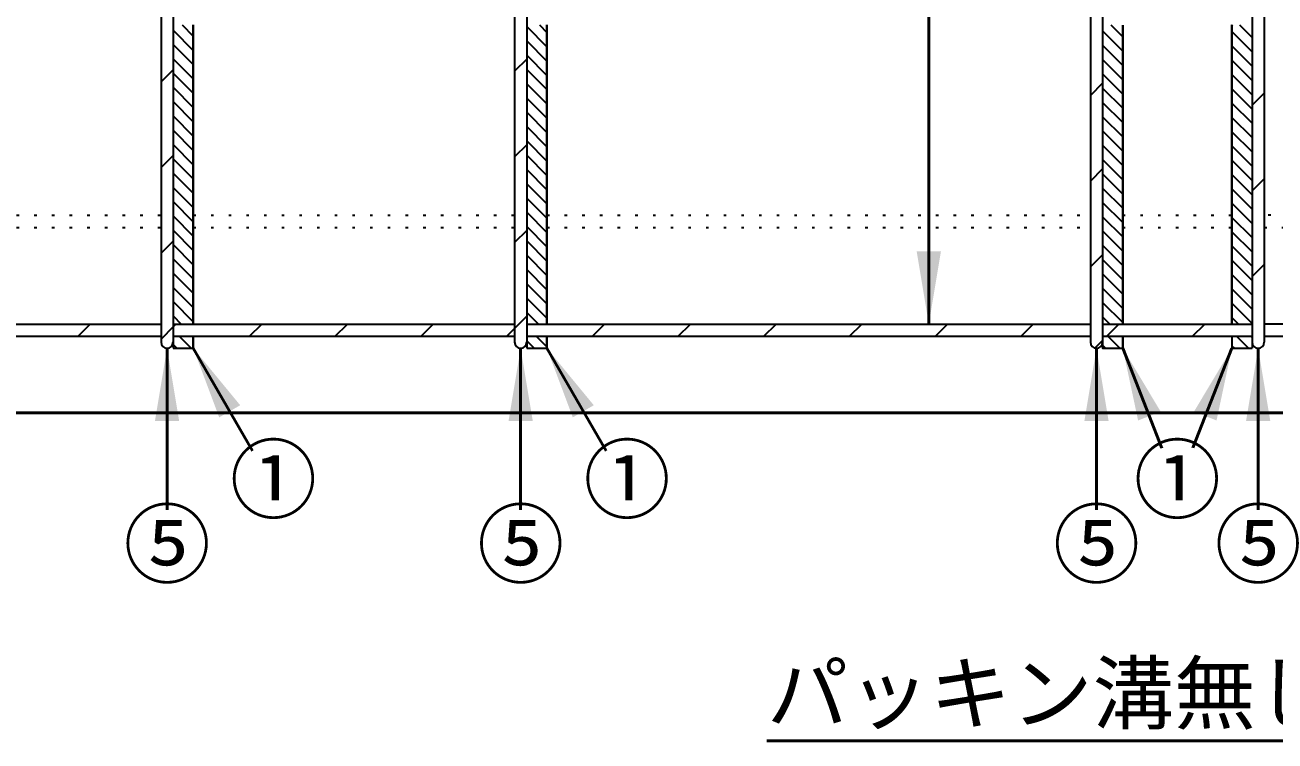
# Model space of a CAD drawing. Units: millimetres, scale not verified. Extents: x -2102 to 2102, y -1485 to 1485.
# Drawn here: x 1173 to 1792, y 414 to 768 of the extents above; entities that cross this region are included whole.
import ezdxf
from ezdxf.enums import TextEntityAlignment as Align

# ---------------------------------------------------------------- set-up
doc = ezdxf.new("R2010")
doc.units = ezdxf.units.MM
doc.header["$LTSCALE"] = 5
doc.linetypes.add('DOTTED', pattern=[1.75, 0.25, -1.5])
doc.layers.add('0-0_V-nasSTD', color=7, linetype='Continuous', lineweight=35)
doc.layers.add('0-1_0', color=7, linetype='Continuous', lineweight=50)
doc.styles.add('ＭＳ ゴシック', font='')
doc.styles.get('ＭＳ ゴシック').set_extended_font_data('MS Gothic')

msp = doc.modelspace()

# ---------------------------------------------------------------- linework, layer by layer
at = {"layer": '0-0_V-nasSTD', "lineweight": 50}
for p, q in [((1620.237, 1154.895), (1620.237, 619.895)), ((1243.237, 527.945), (1243.237, 607.895)), ((1285.527, 557.164), (1256.237, 607.895)), ((1418.237, 527.945), (1418.237, 607.895)), ((1460.527, 557.164), (1431.237, 607.895)), ((1703.237, 527.887), (1703.237, 607.887)), ((1735.642, 558.524), (1716.237, 607.887)), ((1750.877, 558.64), (1770.237, 607.887)), ((1783.237, 527.887), (1783.237, 607.887))]:
    msp.add_line(p, q, dxfattribs=at)
at = {"layer": '0-0_V-nasSTD'}
for p, q in [((1250.748, 767.895), (1256.237, 762.406)), ((1427.524, 767.895), (1431.237, 764.183)), ((1710.367, 767.895), (1716.237, 762.026)), ((1770.237, 767.895), (1770.237, 673.016)), ((1774.007, 767.895), (1780.237, 761.665)), ((1246.237, 765.335), (1256.237, 755.335)), ((1421.237, 767.112), (1431.237, 757.112)), ((1706.237, 764.955), (1716.237, 754.955)), ((1770.237, 764.594), (1780.237, 754.594)), ((1246.237, 758.264), (1256.237, 748.264)), ((1421.237, 760.041), (1431.237, 750.041)), ((1706.237, 757.884), (1716.237, 747.884)), ((1770.237, 757.523), (1780.237, 747.523)), ((1246.237, 751.193), (1256.237, 741.193)), ((1421.237, 752.97), (1431.237, 742.97)), ((1706.237, 750.812), (1716.237, 740.812)), ((1770.237, 750.452), (1780.237, 740.452)), ((1246.237, 744.122), (1256.237, 734.122)), ((1421.237, 745.899), (1431.237, 735.899)), ((1706.237, 743.741), (1716.237, 733.741)), ((1770.237, 743.381), (1780.237, 733.381)), ((1246.237, 737.051), (1256.237, 727.051)), ((1421.237, 738.828), (1431.237, 728.828)), ((1706.237, 736.67), (1716.237, 726.67)), ((1770.237, 736.31), (1780.237, 726.31)), ((1421.237, 731.757), (1431.237, 721.757)), ((1246.237, 729.98), (1256.237, 719.98)), ((1421.237, 724.685), (1431.237, 714.685)), ((1706.237, 729.599), (1716.237, 719.599)), ((1770.237, 729.239), (1780.237, 719.239)), ((1246.237, 722.909), (1256.237, 712.909)), ((1706.237, 722.528), (1716.237, 712.528)), ((1770.237, 722.168), (1780.237, 712.168)), ((1246.237, 715.838), (1256.237, 705.838)), ((1421.237, 717.614), (1431.237, 707.614)), ((1706.237, 715.457), (1716.237, 705.457)), ((1770.237, 715.097), (1780.237, 705.097)), ((1246.237, 708.767), (1256.237, 698.767)), ((1421.237, 710.543), (1431.237, 700.543)), ((1706.237, 708.386), (1716.237, 698.386)), ((1770.237, 708.026), (1780.237, 698.026)), ((1246.237, 701.696), (1256.237, 691.696)), ((1421.237, 703.472), (1431.237, 693.472)), ((1706.237, 701.315), (1716.237, 691.315)), ((1770.237, 700.955), (1780.237, 690.955)), ((1246.237, 694.625), (1256.237, 684.625)), ((1421.237, 696.401), (1431.237, 686.401)), ((1706.237, 694.244), (1716.237, 684.244)), ((1770.237, 693.884), (1780.237, 683.884)), ((1246.237, 687.553), (1256.237, 677.553)), ((1421.237, 689.33), (1431.237, 679.33)), ((1706.237, 687.173), (1716.237, 677.173)), ((1770.237, 686.812), (1780.237, 676.812)), ((1421.237, 682.259), (1431.237, 672.259)), ((1246.237, 680.482), (1256.237, 670.482)), ((1421.237, 675.188), (1431.237, 665.188)), ((1706.237, 680.102), (1716.237, 670.102)), ((1770.237, 679.741), (1780.237, 669.741)), ((1246.237, 673.411), (1256.237, 663.411)), ((1706.237, 673.031), (1716.237, 663.031)), ((1770.237, 672.67), (1780.237, 662.67)), ((1246.237, 666.34), (1256.237, 656.34)), ((1421.237, 668.117), (1431.237, 658.117)), ((1706.237, 665.96), (1716.237, 655.96)), ((1770.237, 665.599), (1780.237, 655.599)), ((1246.237, 659.269), (1256.237, 649.269)), ((1421.237, 661.046), (1431.237, 651.046)), ((1706.237, 658.889), (1716.237, 648.889)), ((1770.237, 658.528), (1780.237, 648.528)), ((1246.237, 652.198), (1256.237, 642.198)), ((1421.237, 653.975), (1431.237, 643.975)), ((1706.237, 651.818), (1716.237, 641.818)), ((1770.237, 651.457), (1780.237, 641.457)), ((1246.237, 645.127), (1256.237, 635.127)), ((1421.237, 646.904), (1431.237, 636.904)), ((1706.237, 644.746), (1716.237, 634.746)), ((1770.237, 644.386), (1780.237, 634.386)), ((1246.237, 638.056), (1256.237, 628.056)), ((1421.237, 639.833), (1431.237, 629.833)), ((1706.237, 637.675), (1716.237, 627.675)), ((1770.237, 637.315), (1780.237, 627.315)), ((1421.237, 632.762), (1431.237, 622.762)), ((1246.237, 630.985), (1256.237, 620.985)), ((1421.237, 625.691), (1427.032, 619.895)), ((1706.237, 630.604), (1716.237, 620.604)), ((1770.237, 630.244), (1780.237, 620.244)), ((1246.237, 623.914), (1250.255, 619.895)), ((1706.237, 623.533), (1709.875, 619.895)), ((1770.237, 623.173), (1773.514, 619.895)), ((1249.184, 613.895), (1255.184, 607.895)), ((1256.237, 607.895), (1256.237, 613.895)), ((1425.961, 613.895), (1431.237, 608.619)), ((1431.237, 607.895), (1431.237, 613.895)), ((1708.804, 613.895), (1714.813, 607.887)), ((1715.875, 613.895), (1716.237, 613.533)), ((1770.237, 613.895), (1770.237, 607.895)), ((1772.443, 613.895), (1778.443, 607.895)), ((1779.514, 613.895), (1780.237, 613.173)), ((1246.237, 610.895), (1246.237, 607.895)), ((1246.237, 609.772), (1248.113, 607.895)), ((1246.237, 607.895), (1256.237, 607.895)), ((1421.237, 611.548), (1424.89, 607.895)), ((1421.237, 610.895), (1421.237, 607.895)), ((1421.237, 607.895), (1431.237, 607.895)), ((1706.237, 609.391), (1707.741, 607.887)), ((1770.237, 609.031), (1771.372, 607.895)), ((1770.237, 607.895), (1780.237, 607.895))]:
    msp.add_line(p, q, dxfattribs=at)
for points in [[(1256.237, 619.895), (1256.237, 667.016), (1256.237, 670.903), (1256.237, 673.016), (1256.237, 767.895)], [(1431.237, 619.895), (1431.237, 667.016), (1431.237, 673.016), (1431.237, 767.895)], [(1716.237, 619.887), (1716.237, 667.016), (1716.237, 673.016), (1716.237, 767.887)], [(1770.237, 673.016), (1770.237, 667.016), (1770.237, 619.895)], [(1706.237, 610.887), (1706.237, 607.887), (1716.237, 607.887), (1716.237, 613.887)]]:
    msp.add_lwpolyline(points, dxfattribs=at)
for points in [[(1614.237, 655.895), (1620.237, 619.895), (1626.237, 655.895)], [(1237.237, 571.895), (1243.237, 607.895), (1249.237, 571.895)], [(1256.237, 607.895), (1269.041, 573.719), (1279.433, 579.719)], [(1412.237, 571.895), (1418.237, 607.895), (1424.237, 571.895)], [(1431.237, 607.895), (1444.041, 573.719), (1454.433, 579.719)], [(1697.237, 571.887), (1703.237, 607.887), (1709.237, 571.887)], [(1716.237, 607.887), (1723.824, 572.187), (1729.408, 574.382)], [(1716.237, 607.887), (1729.408, 574.382), (1734.992, 576.578)], [(1751.482, 576.578), (1757.066, 574.382), (1770.237, 607.887)], [(1757.066, 574.382), (1762.65, 572.187), (1770.237, 607.887)], [(1777.237, 571.887), (1783.237, 607.887), (1789.237, 571.887)]]:
    msp.add_solid(points, dxfattribs=at)
at = {"layer": '0-1_0', "lineweight": 35}
for p, q in [((1240.237, 1080.895), (1240.237, 610.895)), ((1246.237, 1080.895), (1246.237, 610.895)), ((1415.237, 1080.895), (1415.237, 610.895)), ((1421.237, 1080.895), (1421.237, 610.895)), ((1700.237, 1080.887), (1700.237, 610.887)), ((1706.237, 1080.887), (1706.237, 610.887)), ((1780.237, 1080.887), (1780.237, 610.887)), ((1786.237, 1080.887), (1786.237, 610.887)), ((1256.237, 767.895), (1256.237, 619.895)), ((1431.237, 767.895), (1431.237, 619.895)), ((1716.237, 767.887), (1716.237, 619.887)), ((1770.237, 619.895), (1770.237, 767.895)), ((1770.422, 767.895), (1770.237, 767.71)), ((1421.237, 751.05), (1415.237, 745.05)), ((1246.237, 745.756), (1240.237, 739.756)), ((1706.237, 739.065), (1700.237, 733.065)), ((1786.237, 734.213), (1780.237, 728.213)), ((1421.237, 708.624), (1415.237, 702.624)), ((1246.237, 703.33), (1240.237, 697.33)), ((1706.237, 696.639), (1700.237, 690.639)), ((1786.237, 691.786), (1780.237, 685.786)), ((1421.237, 666.198), (1415.237, 660.198)), ((1246.237, 660.903), (1240.237, 654.903)), ((1706.237, 654.213), (1700.237, 648.213)), ((1786.237, 649.36), (1780.237, 643.36)), ((1151.237, 619.895), (1240.237, 619.895)), ((1199.229, 613.895), (1205.229, 619.895)), ((1246.237, 619.895), (1415.237, 619.895)), ((1247.656, 619.895), (1246.237, 618.477)), ((1284.082, 613.895), (1290.082, 619.895)), ((1326.508, 613.895), (1332.508, 619.895)), ((1368.935, 613.895), (1374.935, 619.895)), ((1421.237, 623.771), (1415.237, 617.771)), ((1421.237, 619.895), (1700.237, 619.895)), ((1453.788, 613.895), (1459.788, 619.895)), ((1496.214, 613.895), (1502.214, 619.895)), ((1538.641, 613.895), (1544.641, 619.895)), ((1581.067, 613.895), (1587.067, 619.895)), ((1623.493, 613.895), (1629.493, 619.895)), ((1665.92, 613.895), (1671.92, 619.895)), ((1706.237, 619.895), (1780.237, 619.895)), ((1714.346, 619.895), (1708.346, 613.895)), ((1750.773, 613.895), (1756.773, 619.895)), ((1151.237, 613.895), (1240.237, 613.895)), ((1246.237, 618.477), (1240.237, 612.477)), ((1246.237, 613.895), (1415.237, 613.895)), ((1256.237, 613.895), (1256.237, 607.895)), ((1411.361, 613.895), (1415.237, 617.771)), ((1421.237, 613.895), (1700.237, 613.895)), ((1431.237, 613.895), (1431.237, 607.895)), ((1460.859, 613.895), (1460.859, 613.895)), ((1475.001, 613.895), (1475.001, 613.895)), ((1489.143, 613.895), (1489.143, 613.895)), ((1524.498, 613.895), (1524.498, 613.895)), ((1538.641, 613.895), (1538.641, 613.895)), ((1706.237, 613.895), (1780.237, 613.895)), ((1716.237, 613.887), (1716.237, 607.887)), ((1770.237, 613.895), (1770.237, 607.895)), ((1246.237, 607.895), (1256.237, 607.895)), ((1246.237, 607.895), (1256.237, 607.895)), ((1421.237, 607.895), (1431.237, 607.895)), ((1421.237, 607.895), (1431.237, 607.895)), ((1706.237, 611.786), (1702.444, 607.993)), ((1706.237, 607.887), (1716.237, 607.887)), ((1706.237, 607.887), (1716.237, 607.887)), ((1770.237, 607.895), (1780.237, 607.895)), ((1770.237, 607.895), (1780.237, 607.895)), ((1780.128, 607.895), (1780.237, 608.005)), ((1780.237, 610.887), (1780.237, 607.895))]:
    msp.add_line(p, q, dxfattribs=at)
at = {"layer": '0-1_0', "linetype": 'DOTTED', "lineweight": 35}
for p, q in [((1151.237, 673.719), (1240.237, 673.719)), ((1256.237, 673.719), (1415.237, 673.719)), ((1431.237, 673.719), (1700.237, 673.719)), ((1716.237, 673.719), (1770.237, 673.719)), ((1151.237, 667.719), (1240.237, 667.719)), ((1256.237, 667.719), (1415.237, 667.719)), ((1431.237, 667.719), (1700.237, 667.719)), ((1716.237, 667.719), (1770.237, 667.719))]:
    msp.add_line(p, q, dxfattribs=at)
at = {"layer": '0-1_0'}
for p, q in [((1084.737, 575.895), (1823.237, 575.895)), ((1540.029, 413.568), (1823.237, 413.568))]:
    msp.add_line(p, q, dxfattribs=at)
at = {"layer": '0-1_0', "linetype": 'DOTTED', "lineweight": 35}
msp.add_lwpolyline([(1786.237, 667.719), (1798.237, 667.719), (1798.237, 673.719), (1786.237, 673.719)], dxfattribs=at)
at = {"layer": '0-1_0', "lineweight": 35}
msp.add_lwpolyline([(1786.237, 613.895), (1798.237, 613.895), (1798.237, 619.895), (1786.237, 619.895)], dxfattribs=at)
for centre in [(1243.237, 610.895), (1418.237, 610.895), (1703.237, 610.887), (1783.237, 610.887)]:
    msp.add_arc(centre, 3, 180, 0, dxfattribs=at)

# ---------------------------------------------------------------- texts
at = {"layer": '0-0_V-nasSTD', "style": 'ＭＳ ゴシック'}
for s, height, p in [('①', 31.67, (1274.29, 517.614)), ('①', 31.67, (1449.29, 517.614)), ('①', 31.67, (1721.637, 517.605)), ('⑤', 31.67, (1221.673, 485.595)), ('⑤', 31.67, (1396.673, 485.595)), ('⑤', 31.67, (1681.673, 485.587)), ('⑤', 31.67, (1761.673, 485.587)), ('パッキン溝無し', 29.56, (1540.029, 413.568))]:
    msp.add_text(s, height=height, dxfattribs=at).set_placement(p, align=Align.BOTTOM_LEFT)

doc.saveas('drawing.dxf')
